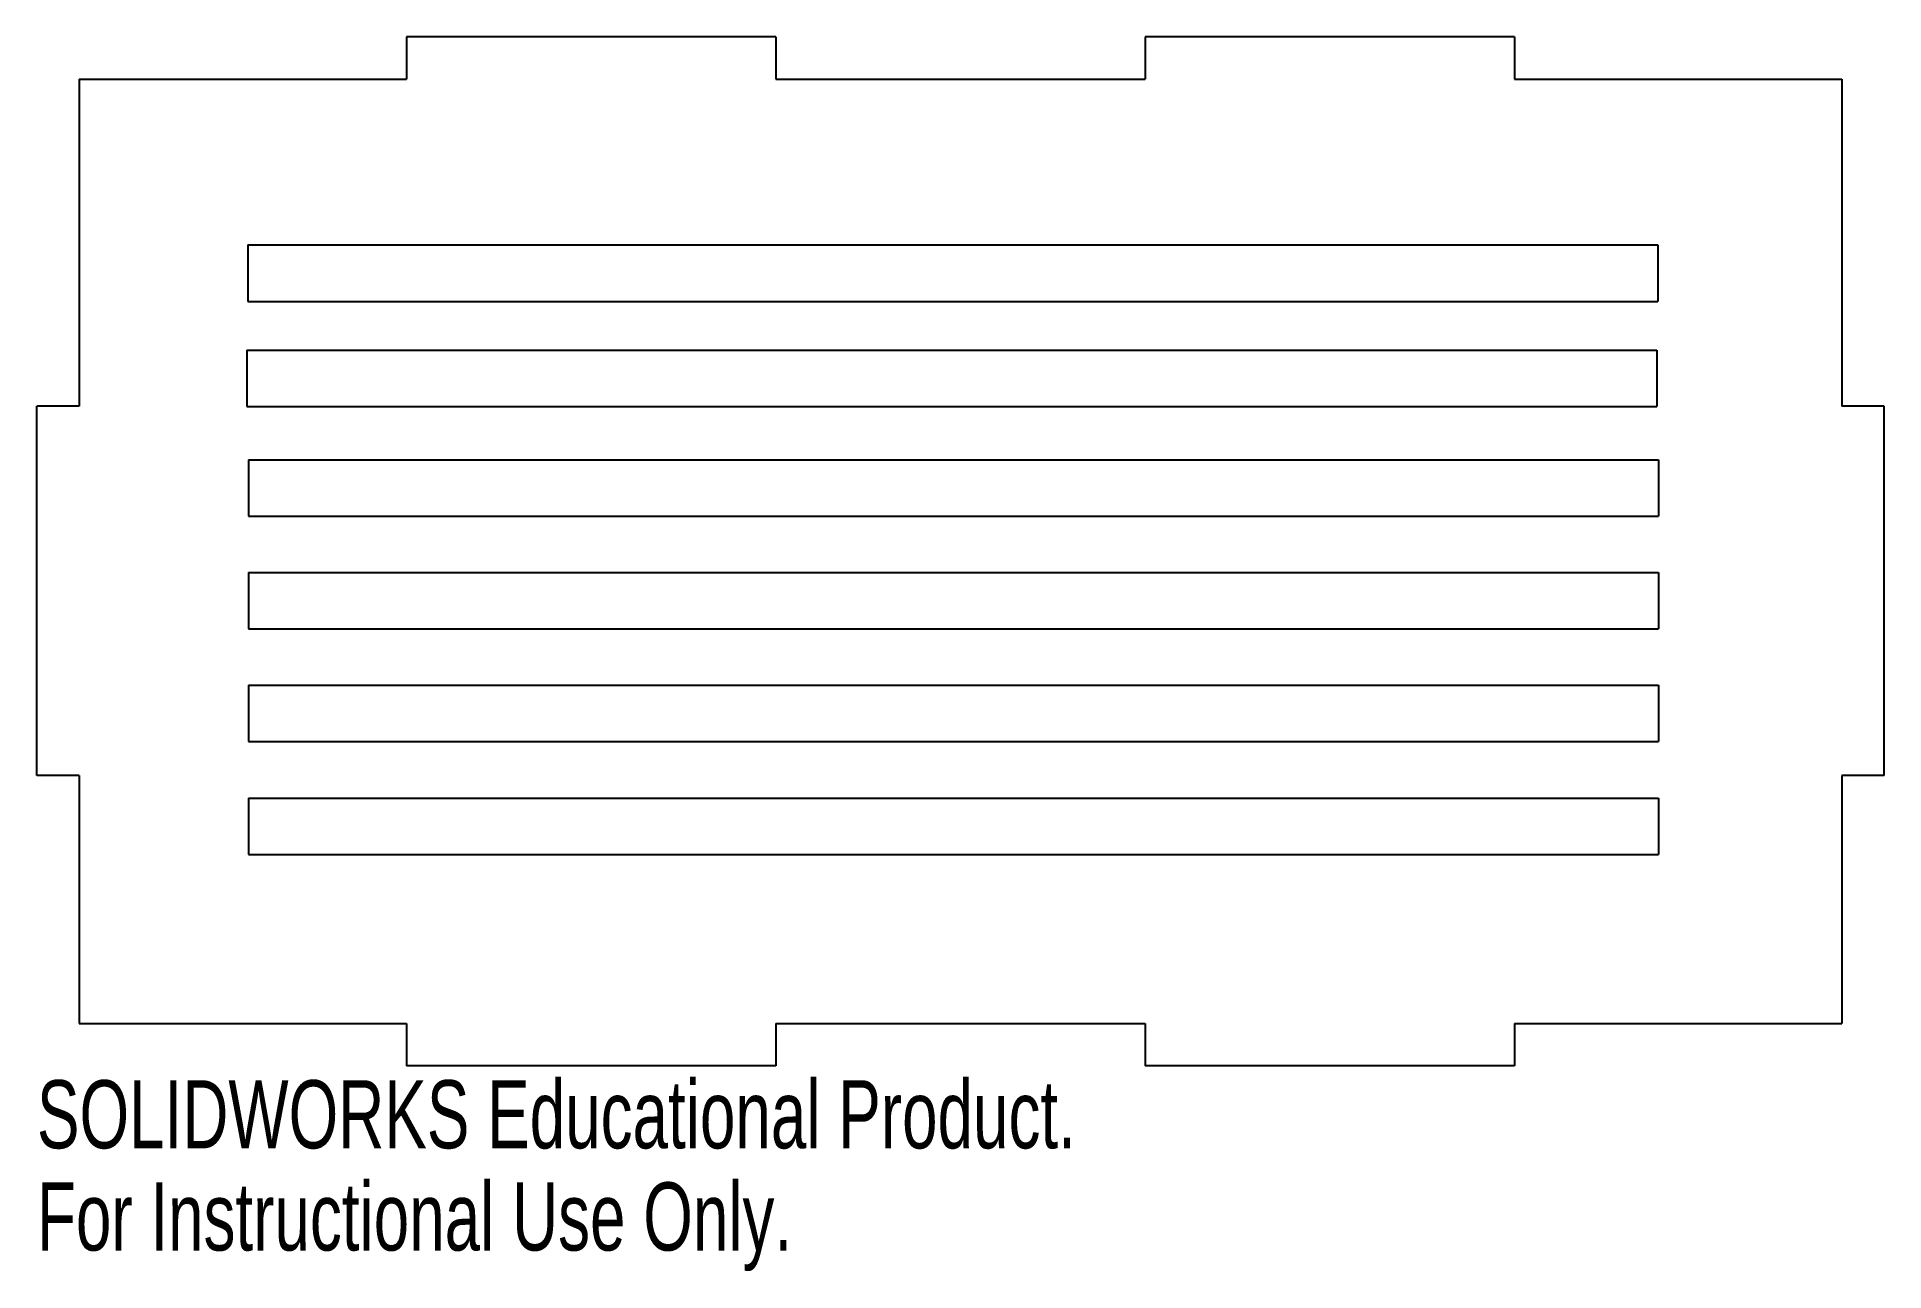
# Model space of a CAD drawing. Header units: millimetres. Extents: x -131 to 0, y -15 to 73.
import ezdxf

# ---------------------------------------------------------------- set-up
doc = ezdxf.new("R2010")
doc.units = ezdxf.units.MM
doc.styles.add('SLDTEXTSTYLE0', font='TXT', dxfattribs={"width": 0.7})

msp = doc.modelspace()

# ---------------------------------------------------------------- linework, layer by layer
at = {"color": 7, "linetype": 'Continuous', "lineweight": 25}
for p, q in [((-78.6, 73), (-104.8, 73)), ((-104.8, 73), (-104.8, 70)), ((-78.6, 73), (-78.6, 70)), ((-26.2, 73), (-52.4, 73)), ((-52.4, 73), (-52.4, 70)), ((-26.2, 73), (-26.2, 70)), ((-128, 70), (-104.8, 70)), ((-128, 70), (-128, 46.8)), ((-78.6, 70), (-52.4, 70)), ((-26.2, 70), (-3, 70)), ((-3, 70), (-3, 46.8)), ((-116.04, 58.24), (-116.04, 54.24)), ((-116.04, 58.24), (-16.04, 58.24)), ((-16.04, 58.24), (-16.04, 54.24)), ((-116.04, 54.24), (-16.04, 54.24)), ((-116.11, 50.77), (-116.11, 46.77)), ((-116.11, 50.77), (-16.11, 50.77)), ((-16.11, 50.77), (-16.11, 46.77)), ((-128, 46.8), (-131, 46.8)), ((-131, 20.6), (-131, 46.8)), ((-116.11, 46.77), (-16.11, 46.77)), ((0, 46.8), (-3, 46.8)), ((0, 20.6), (0, 46.8)), ((-116, 43), (-116, 39)), ((-116, 43), (-16, 43)), ((-16, 43), (-16, 39)), ((-116, 39), (-16, 39)), ((-116, 35), (-16, 35)), ((-116, 35), (-116, 31)), ((-16, 35), (-16, 31)), ((-116, 31), (-16, 31)), ((-116, 27), (-16, 27)), ((-116, 27), (-116, 23)), ((-16, 27), (-16, 23)), ((-116, 23), (-16, 23)), ((-128, 20.6), (-131, 20.6)), ((-128, 20.6), (-128, 3)), ((-3, 20.6), (-3, 3)), ((0, 20.6), (-3, 20.6)), ((-116, 19), (-16, 19)), ((-116, 19), (-116, 15)), ((-16, 19), (-16, 15)), ((-116, 15), (-16, 15)), ((-128, 3), (-104.8, 3)), ((-104.8, 3), (-104.8, 0)), ((-78.6, 3), (-78.6, 0)), ((-78.6, 3), (-52.4, 3)), ((-52.4, 3), (-52.4, 0)), ((-26.2, 3), (-26.2, 0)), ((-26.2, 3), (-3, 3)), ((-78.6, 0), (-104.8, 0)), ((-26.2, 0), (-52.4, 0))]:
    msp.add_line(p, q, dxfattribs=at)

# ---------------------------------------------------------------- texts
at = {"color": 7, "linetype": 'Continuous', "char_height": 4.8336, "attachment_point": 1, "style": 'SLDTEXTSTYLE0'}
for s, insert in [('SOLIDWORKS Educational Product.', (-131, -1.02)), ('For Instructional Use Only.', (-131, -8.27))]:
    msp.add_mtext(s, dxfattribs=dict(at, insert=insert))

doc.saveas('drawing.dxf')
